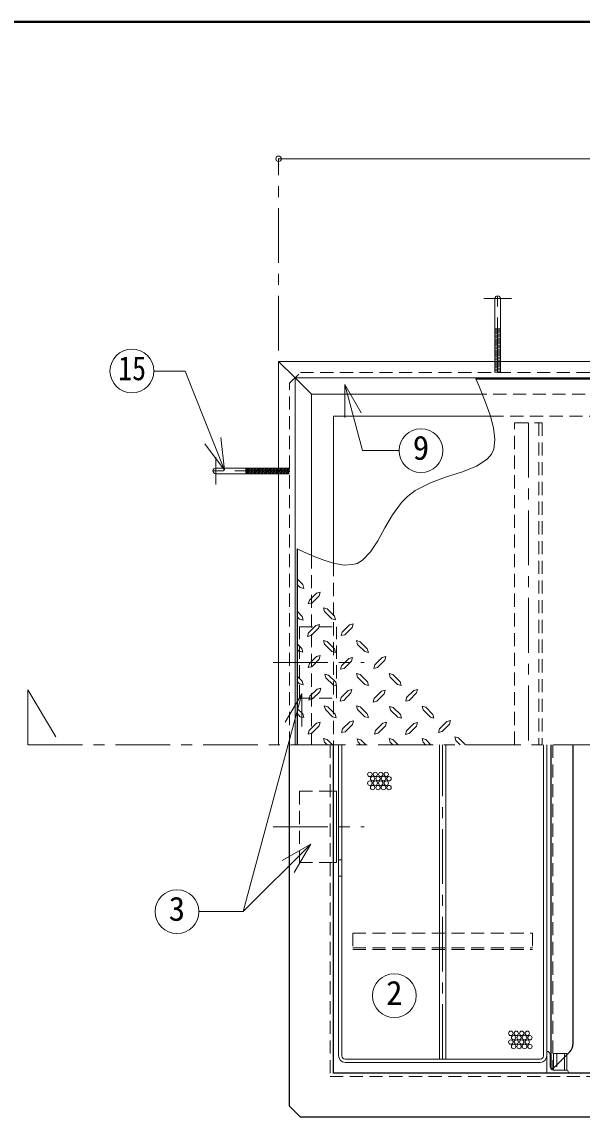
# Model space of a CAD drawing. Units: millimetres at full size, sheet at 1:10; details may follow other scales. Extents: x -2125 to 1925, y -1405 to 1405.
# Drawn here: x -1217 to -706, y 405 to 1405 of the extents above; entities that cross this region are included whole.
import ezdxf
from ezdxf.enums import TextEntityAlignment as Align

# ---------------------------------------------------------------- set-up
doc = ezdxf.new("R2010")
doc.units = ezdxf.units.MM
doc.header["$LTSCALE"] = 10
doc.header["$PDMODE"] = 32
doc.header["$PDSIZE"] = 5
doc.linetypes.add('CHAIN1', pattern=[8, 5, -1, 1, -1])
doc.linetypes.add('DASHED1', pattern=[1.8, 1.2, -0.6])
doc.layers.add('0-A', color=4, linetype='Continuous', lineweight=9)
doc.styles.add('ＭＳ ゴシック', font='')
doc.styles.get('ＭＳ ゴシック').set_extended_font_data('MS Gothic')

msp = doc.modelspace()

# ---------------------------------------------------------------- linework, layer by layer
at = {"layer": '0-A', "color": 1, "lineweight": 40}
msp.add_line((1925.2, 1405.02), (-2124.8, 1405.02), dxfattribs=at)
at = {"layer": '0-A'}
for p, q in [((-982.8, 1280.02), (317.2, 1280.02)), ((-785.3, 1124.92), (-780.3, 1124.92)), ((-780.3, 1124.05), (-785.3, 1124.46)), ((-780.3, 1123.04), (-785.3, 1123.45)), ((-780.3, 1122.04), (-785.3, 1122.45)), ((-780.3, 1121.04), (-785.3, 1121.45)), ((-780.3, 1120.03), (-785.3, 1120.44)), ((-780.3, 1119.03), (-785.3, 1119.44)), ((-780.3, 1118.03), (-785.3, 1118.44)), ((-780.3, 1117.02), (-785.3, 1117.43)), ((-780.3, 1116.02), (-785.3, 1116.43)), ((-780.3, 1115.02), (-785.3, 1115.43)), ((-780.3, 1114.01), (-785.3, 1114.42)), ((-780.3, 1113.01), (-785.3, 1113.42)), ((-780.3, 1112.01), (-785.3, 1112.42)), ((-780.3, 1111), (-785.3, 1111.41)), ((-780.3, 1110), (-785.3, 1110.41)), ((-780.3, 1109), (-785.3, 1109.41)), ((-780.3, 1107.99), (-785.3, 1108.4)), ((-780.3, 1106.99), (-785.3, 1107.4)), ((-780.3, 1105.99), (-785.3, 1106.4)), ((-780.3, 1104.98), (-785.3, 1105.39)), ((-780.3, 1103.98), (-785.3, 1104.39)), ((-780.3, 1102.98), (-785.3, 1103.39)), ((-780.3, 1101.97), (-785.3, 1102.38)), ((-780.3, 1100.97), (-785.3, 1101.38)), ((-780.3, 1099.97), (-785.3, 1100.38)), ((-780.3, 1098.96), (-785.3, 1099.37)), ((-780.3, 1097.96), (-785.3, 1098.37)), ((-780.3, 1096.96), (-785.3, 1097.37)), ((-780.3, 1095.95), (-785.3, 1096.36)), ((-781.13, 1095.02), (-785.3, 1095.36)), ((-967.8, 1080.02), (-952.8, 1065.02)), ((-952.8, 917.99), (-952.8, 1065.02)), ((-796.8, 1065.02), (-952.8, 1065.02)), ((-932.8, 1045.02), (-789.33, 1045.02)), ((-932.8, 910.62), (-932.8, 1045.02)), ((-1012.69, 997.52), (-1012.69, 992.52)), ((-1011.82, 992.52), (-1012.23, 997.52)), ((-1010.82, 992.52), (-1011.23, 997.52)), ((-1009.82, 992.52), (-1010.23, 997.52)), ((-1008.81, 992.52), (-1009.22, 997.52)), ((-1007.81, 992.52), (-1008.22, 997.52)), ((-1006.81, 992.52), (-1007.22, 997.52)), ((-1005.8, 992.52), (-1006.21, 997.52)), ((-1004.8, 992.52), (-1005.21, 997.52)), ((-1003.8, 992.52), (-1004.21, 997.52)), ((-1002.79, 992.52), (-1003.2, 997.52)), ((-1001.79, 992.52), (-1002.2, 997.52)), ((-1000.79, 992.52), (-1001.2, 997.52)), ((-999.78, 992.52), (-1000.19, 997.52)), ((-998.78, 992.52), (-999.19, 997.52)), ((-997.78, 992.52), (-998.19, 997.52)), ((-996.77, 992.52), (-997.18, 997.52)), ((-995.77, 992.52), (-996.18, 997.52)), ((-994.77, 992.52), (-995.18, 997.52)), ((-993.76, 992.52), (-994.17, 997.52)), ((-992.76, 992.52), (-993.17, 997.52)), ((-991.76, 992.52), (-992.17, 997.52)), ((-990.75, 992.52), (-991.16, 997.52)), ((-989.75, 992.52), (-990.16, 997.52)), ((-988.75, 992.52), (-989.16, 997.52)), ((-987.74, 992.52), (-988.15, 997.52)), ((-986.74, 992.52), (-987.15, 997.52)), ((-985.74, 992.52), (-986.15, 997.52)), ((-984.73, 992.52), (-985.14, 997.52)), ((-983.73, 992.52), (-984.14, 997.52)), ((-982.8, 993.35), (-983.14, 997.52)), ((-960.7, 891.18), (-965.8, 896.47)), ((-963.12, 888.66), (-965.8, 891.34)), ((-960.7, 891.18), (-959.76, 887.82)), ((-963.12, 888.66), (-959.76, 887.82)), ((-948.21, 883.51), (-954.72, 876.9)), ((-945.69, 881.1), (-952.3, 874.48)), ((-948.21, 883.51), (-944.85, 884.46)), ((-945.69, 881.1), (-944.85, 884.46)), ((-955.66, 873.54), (-954.72, 876.9)), ((-952.3, 874.48), (-955.66, 873.54)), ((-961.23, 862.09), (-965.8, 866.84)), ((-963.64, 859.57), (-965.8, 861.73)), ((-961.23, 862.09), (-960.28, 858.73)), ((-941.7, 869.97), (-938.34, 869.02)), ((-940.75, 866.61), (-941.7, 869.97)), ((-934.14, 859.99), (-940.75, 866.61)), ((-931.72, 862.51), (-938.34, 869.02)), ((-931.72, 862.51), (-930.78, 859.15)), ((-963.64, 859.57), (-960.28, 858.73)), ((-948.84, 853.9), (-955.35, 847.29)), ((-946.32, 851.49), (-952.93, 844.77)), ((-948.84, 853.9), (-945.48, 854.74)), ((-946.32, 851.49), (-945.48, 854.74)), ((-934.14, 859.99), (-930.78, 859.15)), ((-918.18, 854.53), (-924.79, 847.92)), ((-915.76, 852.12), (-922.38, 845.5)), ((-918.18, 854.53), (-914.82, 855.48)), ((-915.76, 852.12), (-914.82, 855.48)), ((-956.29, 843.93), (-955.35, 847.29)), ((-952.93, 844.77), (-956.29, 843.93)), ((-941.7, 840.15), (-938.34, 839.31)), ((-940.86, 836.89), (-941.7, 840.15)), ((-911.67, 840.04), (-908.31, 839.1)), ((-910.83, 836.68), (-911.67, 840.04)), ((-961.65, 833.01), (-965.8, 837.16)), ((-964.17, 830.49), (-965.8, 832.12)), ((-964.17, 830.49), (-960.81, 829.65)), ((-961.65, 833.01), (-960.81, 829.65)), ((-934.14, 830.17), (-940.86, 836.89)), ((-931.72, 832.69), (-938.34, 839.31)), ((-934.14, 830.17), (-930.88, 829.33)), ((-931.72, 832.69), (-930.88, 829.33)), ((-904.21, 830.07), (-910.83, 836.68)), ((-901.8, 832.48), (-908.31, 839.1)), ((-904.21, 830.07), (-900.85, 829.12)), ((-901.8, 832.48), (-900.85, 829.12)), ((-948.21, 825.66), (-954.72, 819.04)), ((-945.69, 823.24), (-952.3, 816.52)), ((-948.21, 825.66), (-944.85, 826.5)), ((-945.69, 823.24), (-944.85, 826.5)), ((-918.7, 823.77), (-925.32, 817.15)), ((-916.29, 821.35), (-922.9, 814.74)), ((-918.7, 823.77), (-915.34, 824.71)), ((-916.29, 821.35), (-915.34, 824.71)), ((-888.25, 824.61), (-894.87, 817.99)), ((-888.25, 824.61), (-884.89, 825.55)), ((-885.84, 822.19), (-884.89, 825.55)), ((-955.66, 815.68), (-954.72, 819.04)), ((-952.3, 816.52), (-955.66, 815.68)), ((-911.56, 810.01), (-908.2, 809.07)), ((-910.62, 806.65), (-911.56, 810.01)), ((-881.74, 810.01), (-878.38, 809.17)), ((-880.9, 806.76), (-881.74, 810.01)), ((-961.33, 803.19), (-965.8, 807.65)), ((-963.75, 800.67), (-965.8, 802.72)), ((-963.75, 800.67), (-960.39, 799.83)), ((-961.33, 803.19), (-960.39, 799.83)), ((-940.65, 809.59), (-937.29, 808.65)), ((-939.81, 806.23), (-940.65, 809.59)), ((-933.09, 799.62), (-939.81, 806.23)), ((-930.67, 802.03), (-937.29, 808.65)), ((-930.67, 802.03), (-929.83, 798.67)), ((-904, 800.04), (-910.62, 806.65)), ((-901.59, 802.45), (-908.2, 809.07)), ((-904, 800.04), (-900.64, 799.09)), ((-901.59, 802.45), (-900.64, 799.09)), ((-874.18, 800.14), (-880.9, 806.76)), ((-871.77, 802.56), (-878.38, 809.17)), ((-874.18, 800.14), (-870.93, 799.2)), ((-871.77, 802.56), (-870.93, 799.2)), ((-947.68, 795.84), (-954.3, 789.22)), ((-945.27, 793.42), (-951.88, 786.81)), ((-947.68, 795.84), (-944.32, 796.78)), ((-945.27, 793.42), (-944.32, 796.78)), ((-933.09, 799.62), (-929.83, 798.67)), ((-919.23, 794.68), (-925.74, 788.07)), ((-916.71, 792.27), (-923.32, 785.55)), ((-919.23, 794.68), (-915.87, 795.52)), ((-916.71, 792.27), (-915.87, 795.52)), ((-888.88, 793.95), (-895.5, 787.33)), ((-886.47, 791.53), (-893.08, 784.92)), ((-888.88, 793.95), (-885.52, 794.89)), ((-886.47, 791.53), (-885.52, 794.89)), ((-859.27, 794.68), (-865.89, 788.07)), ((-856.86, 792.27), (-863.47, 785.55)), ((-859.27, 794.68), (-855.91, 795.52)), ((-856.86, 792.27), (-855.91, 795.52)), ((-955.14, 785.86), (-954.3, 789.22)), ((-951.88, 786.81), (-955.14, 785.86)), ((-941.07, 780.4), (-937.71, 779.56)), ((-940.12, 777.15), (-941.07, 780.4)), ((-926.68, 784.71), (-925.74, 788.07)), ((-923.32, 785.55), (-926.68, 784.71)), ((-911.67, 780.61), (-908.31, 779.67)), ((-910.83, 777.25), (-911.67, 780.61)), ((-896.34, 783.97), (-895.5, 787.33)), ((-893.08, 784.92), (-896.34, 783.97)), ((-866.73, 784.71), (-865.89, 788.07)), ((-863.47, 785.55), (-866.73, 784.71)), ((-960.7, 773.16), (-965.8, 778.25)), ((-963.12, 770.64), (-965.8, 773.7)), ((-963.12, 770.64), (-959.76, 769.8)), ((-960.7, 773.16), (-959.76, 769.8)), ((-933.51, 770.53), (-940.12, 777.15)), ((-931.09, 772.95), (-937.71, 779.56)), ((-933.51, 770.53), (-930.15, 769.59)), ((-931.09, 772.95), (-930.15, 769.59)), ((-904.21, 770.64), (-910.83, 777.25)), ((-901.8, 773.16), (-908.31, 779.67)), ((-904.21, 770.64), (-900.85, 769.8)), ((-901.8, 773.16), (-900.85, 769.8)), ((-881.53, 779.98), (-878.17, 779.14)), ((-880.69, 776.73), (-881.53, 779.98)), ((-873.97, 770.11), (-880.69, 776.73)), ((-871.56, 772.53), (-878.17, 779.14)), ((-873.97, 770.11), (-870.72, 769.17)), ((-871.56, 772.53), (-870.72, 769.17)), ((-844.26, 770.11), (-850.87, 776.83)), ((-841.84, 772.63), (-848.46, 779.25)), ((-844.26, 770.11), (-841, 769.27)), ((-841.84, 772.63), (-841, 769.27)), ((-948.31, 764.65), (-954.93, 758.04)), ((-945.9, 762.24), (-952.51, 755.52)), ((-948.31, 764.65), (-944.95, 765.49)), ((-945.9, 762.24), (-944.95, 765.49)), ((-917.86, 766.02), (-924.48, 759.4)), ((-915.34, 763.6), (-922.06, 756.88)), ((-917.86, 766.02), (-914.5, 766.86)), ((-915.34, 763.6), (-914.5, 766.86)), ((-887.73, 764.76), (-894.34, 758.14)), ((-885.31, 762.34), (-891.93, 755.62)), ((-887.73, 764.76), (-884.37, 765.6)), ((-885.31, 762.34), (-884.37, 765.6)), ((-859.38, 764.44), (-865.89, 757.83)), ((-859.38, 764.44), (-856.02, 765.28)), ((-856.86, 762.03), (-856.02, 765.28)), ((-829.35, 766.23), (-835.96, 759.61)), ((-826.83, 763.81), (-833.55, 757.09)), ((-829.35, 766.23), (-825.99, 767.07)), ((-826.83, 763.81), (-825.99, 767.07)), ((-955.87, 754.68), (-954.93, 758.04)), ((-952.51, 755.52), (-955.87, 754.68)), ((-941.7, 750.69), (-938.34, 749.74)), ((-940.75, 747.33), (-941.7, 750.69)), ((-925.32, 756.04), (-924.48, 759.4)), ((-922.06, 756.88), (-925.32, 756.04)), ((-911.04, 750.48), (-907.68, 749.64)), ((-910.2, 747.22), (-911.04, 750.48)), ((-881.74, 750.69), (-878.38, 749.74)), ((-880.9, 747.33), (-881.74, 750.69)), ((-836.8, 756.25), (-835.96, 759.61)), ((-833.55, 757.09), (-836.8, 756.25)), ((-812.19, 745.02), (-818.53, 751.21)), ((-938.44, 745.02), (-940.75, 747.33)), ((-933.61, 745.02), (-938.34, 749.74)), ((-928.05, 745.02), (-928.05, 640.02)), ((-925.05, 745.02), (-925.05, 640.02)), ((-907.99, 745.02), (-910.2, 747.22)), ((-903.24, 745.02), (-907.68, 749.64)), ((-878.59, 745.02), (-880.9, 747.33)), ((-873.66, 745.02), (-878.38, 749.74)), ((-843.73, 745.02), (-848.46, 749.74)), ((-817.17, 745.02), (-820.95, 748.8))]:
    msp.add_line(p, q, dxfattribs=at)
at = {"layer": '0-A', "linetype": 'CHAIN1'}
for p, q in [((-982.8, 1105.02), (-982.8, 1280.02)), ((-782.8, 1085.02), (-782.8, 1164.92)), ((-795.3, 1152.42), (-770.3, 1152.42)), ((-754.8, 1039.02), (-754.8, 745.02)), ((-1040.19, 1007.52), (-1040.19, 982.52)), ((-972.8, 995.02), (-1052.69, 995.02)), ((-987.8, 820.02), (-904.8, 820.02)), ((-1211.8, 795.02), (-1181.8, 745.02)), ((-1211.8, 795.02), (-1211.8, 745.02)), ((-1211.8, 745.02), (707.2, 745.02)), ((-833.05, 458.02), (-833.05, 745.02)), ((-987.8, 670.02), (-904.8, 670.02))]:
    msp.add_line(p, q, dxfattribs=at)
at = {"layer": '0-A', "color": 7, "lineweight": 18}
for p, q in [((-785.3, 1152.42), (-785.3, 1095.02)), ((-780.3, 1152.42), (-780.3, 1095.02)), ((317.2, 1095.02), (-982.8, 1095.02)), ((-982.8, 1095.02), (-967.8, 1080.02)), ((-982.8, 1095.02), (-982.8, 745.02)), ((-1067.94, 1086.23), (-1096.72, 1086.23)), ((-1032.26, 995.74), (-1067.94, 1086.23)), ((302.2, 1080.02), (-967.8, 1080.02)), ((-967.8, 1080.02), (-967.8, 745.02)), ((-922.45, 1073.9), (-907.45, 1047.92)), ((-922.45, 1073.9), (-922.45, 1043.9)), ((-922.45, 1073.9), (-906.3, 1013.6)), ((-1032.26, 995.74), (-1035.67, 1025.54)), ((-1032.26, 995.74), (-1050.11, 1019.85)), ((-906.3, 1013.6), (-872.8, 1013.6)), ((-1040.19, 997.52), (-982.8, 997.52)), ((-1040.19, 992.52), (-982.8, 992.52)), ((-961.7, 791.6), (-1015.01, 592.66)), ((-961.7, 791.6), (-976.7, 765.62)), ((-961.7, 791.6), (-961.7, 761.6)), ((-836.05, 458.02), (-836.05, 745.02)), ((-830.05, 745.02), (-830.05, 458.02)), ((-741.05, 461.02), (-741.05, 745.02)), ((-738.05, 461.02), (-738.05, 745.02)), ((-932.8, 702.52), (-929.8, 702.52)), ((-929.8, 702.52), (-929.8, 637.52)), ((-953.48, 654.19), (-1015.01, 592.66)), ((-953.48, 654.19), (-979.46, 639.19)), ((-953.48, 654.19), (-968.48, 628.21)), ((-928.05, 640.02), (-925.05, 640.02)), ((-928.05, 461.02), (-928.05, 640.02)), ((-925.05, 461.02), (-925.05, 640.02)), ((-932.8, 637.52), (-929.8, 637.52)), ((-1015.01, 592.66), (-1055.62, 592.66)), ((-737.8, 465.02), (-737.8, 445.02)), ((-734.8, 451.02), (-734.8, 462.02)), ((-719.64, 448.02), (-719.64, 461.94)), ((-744.05, 458.02), (-922.05, 458.02)), ((-744.05, 455.02), (-922.05, 455.02)), ((-721.8, 459.78), (-721.8, 448.02)), ((-731.8, 449.78), (-731.8, 448.02)), ((-731.8, 448.02), (-719.64, 448.02))]:
    msp.add_line(p, q, dxfattribs=at)
at = {"layer": '0-A', "linetype": 'DASHED1'}
for p, q in [((-785.3, 1095.02), (-785.3, 1085.02)), ((-780.3, 1093.95), (-785.3, 1094.36)), ((-780.3, 1092.94), (-785.3, 1093.35)), ((-780.3, 1091.94), (-785.3, 1092.35)), ((-780.3, 1090.94), (-785.3, 1091.35)), ((-780.3, 1089.93), (-785.3, 1090.34)), ((-780.3, 1094.95), (-781.13, 1095.02)), ((-780.3, 1095.02), (-780.3, 1085.02)), ((-962.8, 1085.02), (297.2, 1085.02)), ((-780.3, 1088.93), (-785.3, 1089.34)), ((-780.3, 1087.93), (-785.3, 1088.34)), ((-780.3, 1086.92), (-785.3, 1087.33)), ((-780.3, 1085.92), (-785.3, 1086.33)), ((-781.54, 1085.02), (-785.3, 1085.33)), ((287.2, 1065.02), (-796.8, 1065.02)), ((-789.33, 1045.02), (267.2, 1045.02)), ((-745.3, 1039.02), (-745.3, 745.02)), ((-982.8, 997.52), (-972.8, 997.52)), ((-982.73, 992.52), (-982.8, 993.35)), ((-982.8, 992.52), (-972.8, 992.52)), ((-981.72, 992.52), (-982.13, 997.52)), ((-980.72, 992.52), (-981.13, 997.52)), ((-979.72, 992.52), (-980.13, 997.52)), ((-978.71, 992.52), (-979.12, 997.52)), ((-977.71, 992.52), (-978.12, 997.52)), ((-976.71, 992.52), (-977.12, 997.52)), ((-975.7, 992.52), (-976.11, 997.52)), ((-974.7, 992.52), (-975.11, 997.52)), ((-973.7, 992.52), (-974.11, 997.52)), ((-972.8, 993.76), (-973.1, 997.52)), ((-952.8, 917.99), (-952.8, 745.02)), ((-932.8, 910.81), (-932.8, 745.02)), ((-963.8, 787.52), (-963.8, 852.52)), ((-963.8, 852.52), (-929.8, 852.52)), ((-929.8, 787.52), (-929.8, 852.52)), ((-963.8, 787.52), (-929.8, 787.52)), ((-963.8, 702.52), (-932.8, 702.52)), ((-928.05, 625.02), (-925.05, 625.02)), ((-915.05, 573.02), (-915.05, 558.02)), ((-915.05, 573.02), (-751.05, 573.02)), ((-751.05, 573.02), (-751.05, 558.02)), ((-915.05, 559.52), (-751.05, 559.52)), ((-915.05, 558.02), (-751.05, 558.02)), ((-728.8, 463.02), (-728.8, 448.02)), ((-721.8, 463.02), (-721.8, 459.78))]:
    msp.add_line(p, q, dxfattribs=at)
at = {"layer": '0-A', "color": 5, "lineweight": 25}
for p, q in [((-802.7, 1079.02), (300.2, 1079.02)), ((-965.8, 923.79), (-965.8, 745.02)), ((-972.8, 415.02), (-972.8, 745.02)), ((-932.8, 445.02), (-932.8, 745.02)), ((-734.05, 449.03), (-734.05, 745.02)), ((-714.05, 745.02), (-714.05, 471.68)), ((-732.55, 449.03), (-716.98, 464.61)), ((267.2, 445.02), (-932.8, 445.02)), ((-732.55, 449.03), (-734.05, 449.03)), ((-962.8, 405.02), (-972.8, 415.02)), ((297.2, 405.02), (-962.8, 405.02))]:
    msp.add_line(p, q, dxfattribs=at)
at = {"layer": '0-A', "color": 7, "linetype": 'DASHED1', "lineweight": 18}
for p, q in [((-767.3, 1039.02), (-742.3, 1039.02)), ((-767.3, 745.02), (-767.3, 1039.02)), ((-742.3, 1039.02), (-742.3, 745.02)), ((-935.8, 745.02), (-935.8, 442.02)), ((-732.55, 745.02), (-732.55, 449.03)), ((-935.8, 442.02), (270.2, 442.02))]:
    msp.add_line(p, q, dxfattribs=at)
at = {"layer": '0-A', "linetype": 'DASHED1'}
for points in [[(-972.8, 745.02), (-972.8, 1075.02), (-962.8, 1085.02)], [(-963.8, 702.52), (-963.8, 637.52), (-932.8, 637.52)], [(-719.64, 461.94), (-719.64, 463.02), (-731.8, 463.02), (-731.8, 449.78)]]:
    msp.add_lwpolyline(points, dxfattribs=at)
at = {"layer": '0-A', "color": 7, "lineweight": 18}
msp.add_lwpolyline([(-802.7, 1079.02), (-799.43, 1071.41), (-794.09, 1058.47), (-789.6, 1046.02), (-786.47, 1034.38), (-785.25, 1023.86), (-786.45, 1014.78), (-788.48, 1010.29), (-792.39, 1005.64), (-802.27, 999.33), (-815.03, 994.32), (-829.42, 989.6), (-844.17, 984.17), (-858, 977.02), (-865.1, 971.69), (-870.67, 966.07), (-878.83, 954.94), (-885.77, 942.98), (-892.19, 931.33), (-898.77, 921.1), (-906.21, 913.44), (-911.19, 910.62), (-915.25, 909.45), (-922.98, 909.06), (-931.49, 910.42), (-940.62, 913.14), (-950.19, 916.85), (-960.03, 921.16), (-965.8, 923.79)], dxfattribs=at)
at = {"layer": '0-A'}
for points in [[(-922.38, 845.5), (-925.74, 844.66), (-924.79, 847.92)], [(-885.84, 822.19), (-892.45, 815.58), (-895.71, 814.63), (-894.87, 817.99)], [(-922.9, 814.74), (-926.26, 813.9), (-925.32, 817.15)], [(-850.87, 776.83), (-851.82, 780.09), (-848.46, 779.25)], [(-856.86, 762.03), (-863.47, 755.31), (-866.83, 754.47), (-865.89, 757.83)], [(-891.93, 755.62), (-895.18, 754.78), (-894.34, 758.14)], [(-848.56, 745.02), (-850.87, 747.33), (-851.82, 750.58), (-848.46, 749.74)], [(-820.95, 748.8), (-821.89, 752.16), (-818.53, 751.21)]]:
    msp.add_lwpolyline(points, dxfattribs=at)
at = {"layer": '0-A', "color": 7, "lineweight": 18}
for centre in [(-1116.72, 1086.23), (-852.8, 1013.6), (-1075.62, 592.66), (-877.14, 515.9)]:
    msp.add_circle(centre, 20, dxfattribs=at)
at = {"layer": '0-A'}
for centre in [(-899.51, 717.93), (-899.51, 709.93), (-897.01, 713.93), (-894.51, 717.93), (-894.51, 709.93), (-892.01, 713.93), (-889.51, 717.93), (-889.51, 709.93), (-887.01, 713.93), (-884.51, 717.93), (-884.51, 709.93), (-882.01, 713.93), (-897.01, 705.93), (-892.01, 705.93), (-887.01, 705.93), (-882.01, 705.93), (-770.8, 481.49), (-765.8, 481.49), (-760.8, 481.49), (-755.8, 481.49), (-770.8, 473.49), (-768.3, 477.49), (-768.3, 469.49), (-765.8, 473.49), (-763.3, 477.49), (-763.3, 469.49), (-760.8, 473.49), (-758.3, 477.49), (-758.3, 469.49), (-755.8, 473.49), (-753.3, 477.49), (-753.3, 469.49)]:
    msp.add_circle(centre, 2, dxfattribs=at)
at = {"layer": '0-A', "color": 7, "lineweight": 18}
for centre, radius, start, end in [((-782.8, 1152.42), 2.5, 0, 180), ((-1040.19, 995.02), 2.5, 90, 270), ((-922.05, 461.02), 6, 180, 270), ((-922.05, 461.02), 3, 180, 270), ((-744.05, 461.02), 6, 270, 0), ((-744.05, 461.02), 3, 270, 0), ((-737.8, 462.02), 3, 0, 90), ((-731.8, 451.02), 3, 180, 270), ((-720.8, 445.02), 3, 0, 90)]:
    msp.add_arc(centre, radius, start, end, dxfattribs=at)
at = {"layer": '0-A', "color": 5, "lineweight": 25}
msp.add_arc((-724.05, 471.68), 10, 315, 360, dxfattribs=at)
at = {"layer": '0-A'}
msp.add_point((-982.8, 1280.02), dxfattribs=at)

# ---------------------------------------------------------------- texts
at = {"layer": '0-A', "color": 7, "style": 'ＭＳ ゴシック', "width": 0.85}
msp.add_text('15', height=21.99, dxfattribs=at).set_placement((-1129.22, 1071.23), align=Align.BOTTOM_LEFT)
at = {"layer": '0-A', "color": 7, "style": 'ＭＳ ゴシック'}
for s, p in [('9', (-860.3, 998.6)), ('3', (-1083.12, 577.66)), ('2', (-884.64, 500.9))]:
    msp.add_text(s, height=21.99, dxfattribs=at).set_placement(p, align=Align.BOTTOM_LEFT)

doc.saveas('drawing.dxf')
